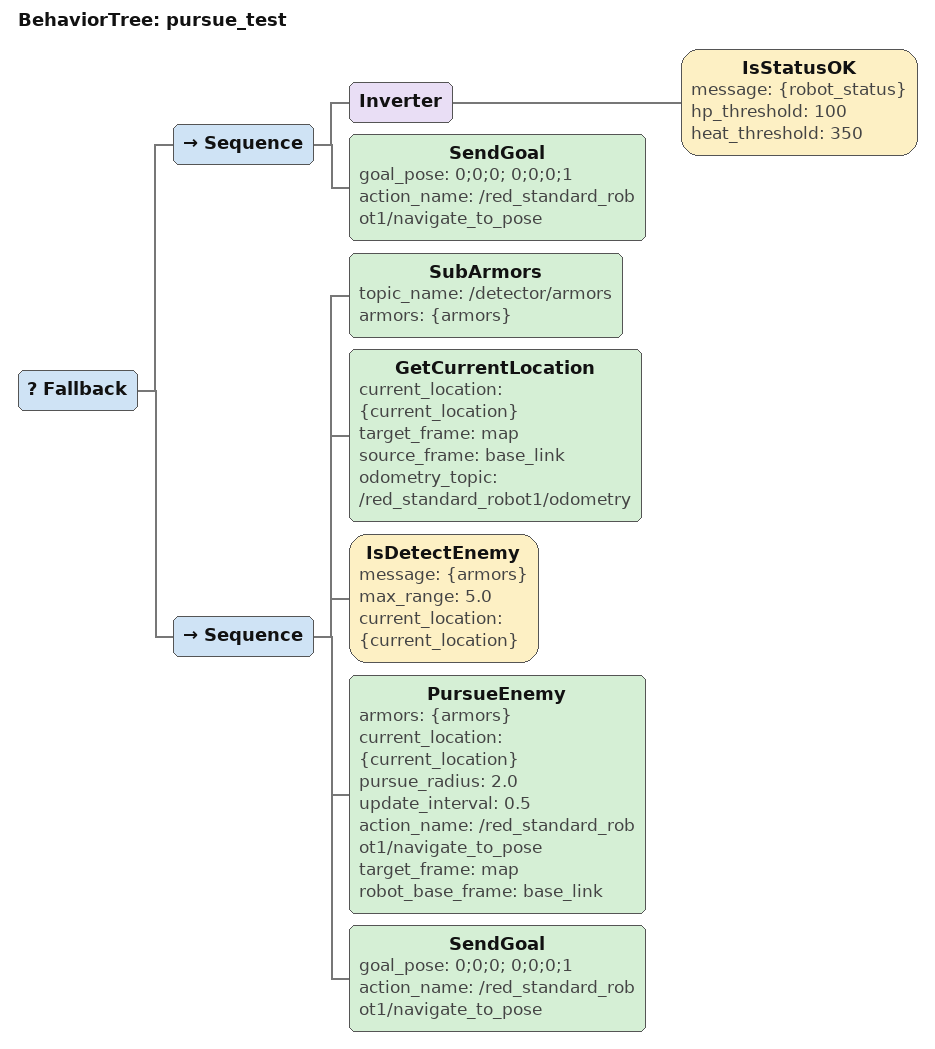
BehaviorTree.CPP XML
<?xml version="1.0" encoding="UTF-8"?>
<root BTCPP_format="4">
  <BehaviorTree ID="pursue_test">
    <Fallback>
      <!-- 优先级最高：状态判断，如果状态不好，直接回家 -->
      <Sequence>
        <Inverter>
          <IsStatusOK message="{robot_status}"
                      hp_threshold="100"
                      heat_threshold="350"/>
        </Inverter>
        <!-- 状态不好，返回固定点 -->
        <SendGoal goal_pose="0;0;0; 0;0;0;1"
                  action_name="/red_standard_robot1/navigate_to_pose"/>
      </Sequence>

      <!-- 优先级次之：正常追击流程 -->
      <Sequence>
        <!-- 订阅敌人信息（如果通过其他方式获取，可以省略） -->
        <SubArmors topic_name="/detector/armors"
                   armors="{armors}"/>

        <!-- 获取当前位置 -->
        <GetCurrentLocation current_location="{current_location}"
                            target_frame="map"
                            source_frame="base_link"
                            odometry_topic="/red_standard_robot1/odometry"/>

        <!-- 检测是否有敌人在追击范围内（例如：5米内） -->
        <IsDetectEnemy message="{armors}"
                       max_range="5.0"
                       current_location="{current_location}"/>

        <!-- 持续追击敌人：持续发点，敌方有位移也重新发点 -->
        <PursueEnemy armors="{armors}"
                     current_location="{current_location}"
                     pursue_radius="2.0"
                     update_interval="0.5"
                     action_name="/red_standard_robot1/navigate_to_pose"
                     target_frame="map"
                     robot_base_frame="base_link"/>

        <!-- 追击停止后（敌人超出范围或没有敌人），返回固定点 -->
        <SendGoal goal_pose="0;0;0; 0;0;0;1"
                  action_name="/red_standard_robot1/navigate_to_pose"/>
      </Sequence>
    </Fallback>
  </BehaviorTree>

</root>
